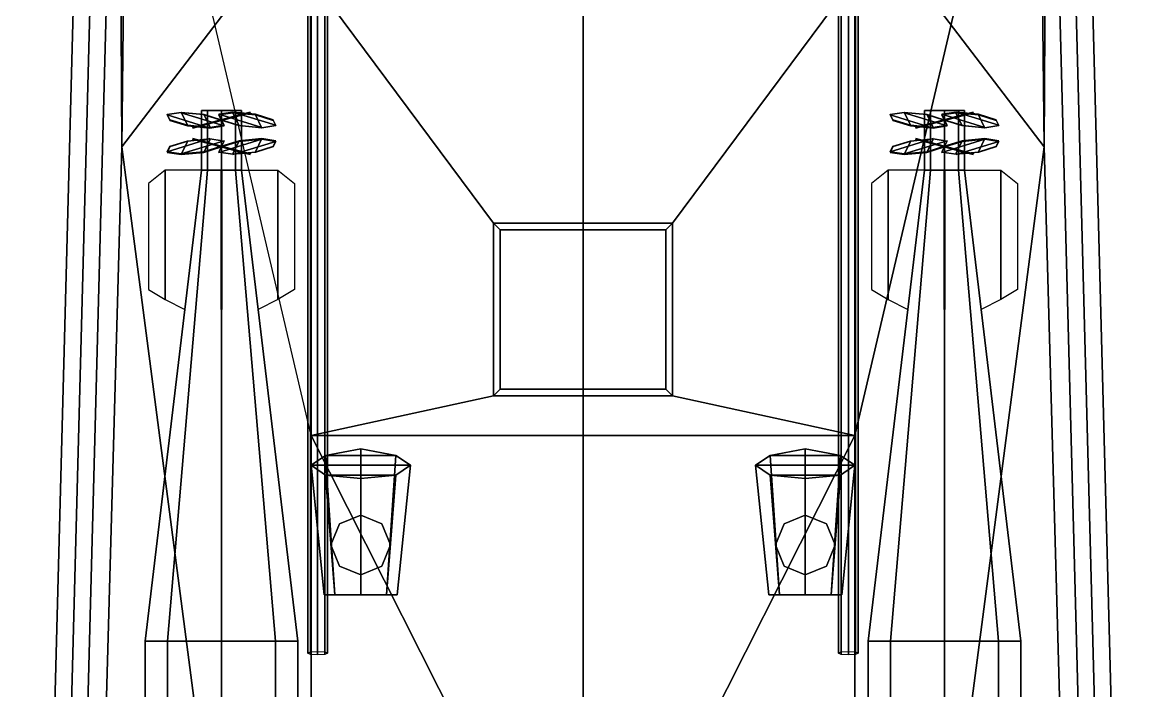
# Model space of a CAD drawing. Header units: millimetres. Extents: x -1.8 to 1.8, y -7.4 to 10.2.
# Drawn here: x -1.69 to 1.69, y 3.391 to 5.405 of the extents above; entities that cross this region are included whole.
import ezdxf

# ---------------------------------------------------------------- set-up
doc = ezdxf.new("R2010")
doc.units = ezdxf.units.MM
for name, color, linetype in [('deck', 2, 'Continuous'), ('superstructure', 3, 'Continuous'), ('torpedo', 1, 'Continuous')]:
    doc.layers.add(name, color=color, linetype=linetype)

msp = doc.modelspace()

# ---------------------------------------------------------------- linework, layer by layer
for points in [[(-1.45, 6.85, 0.6), (-1.64, -0.34, 0.65), (-1.69, -0.34, 0.68), (-1.5, 6.85, 0.63)], [(-1.5, 6.85, 0.63), (-1.69, -0.34, 0.68), (-1.69, -0.34, 0.71), (-1.5, 6.85, 0.66)], [(-1.5, 6.85, 0.66), (-1.69, -0.34, 0.71), (-1.64, -0.34, 0.74), (-1.45, 6.85, 0.69)], [(-1.4, 6.85), (-1.59, -0.34), (-1.64, -0.34, 0.65), (-1.45, 6.85, 0.6)], [(-1.39, 5.03, -0.35), (-1.54, -0.34, -0.31), (-1.59, -0.34), (-1.4, 6.85)], [(-1.37, 6.85, -0.35), (-1.39, 5.03, -0.35), (-1.39, 5.03, -0.35), (-1.4, 6.85)], [(0, 6.85, -0.4), (-1.39, 5.03, -0.35), (-1.39, 5.03, -0.35), (-1.37, 6.85, -0.35)], [(0, 6.85, -0.4), (0, -5.62, -0.63), (0, -5.62, -0.63), (-1.39, 5.03, -0.35)], [(1.39, 5.03, -0.35), (1.39, 5.03, -0.35), (0, 6.85, -0.4), (1.37, 6.85, -0.35)], [(0, -5.62, -0.63), (0, -5.62, -0.63), (0, 6.85, -0.4), (1.39, 5.03, -0.35)], [(1.39, 5.03, -0.35), (1.39, 5.03, -0.35), (1.37, 6.85, -0.35), (1.4, 6.85)], [(1.59, -0.34), (1.54, -0.34, -0.31), (1.39, 5.03, -0.35), (1.4, 6.85)], [(1.64, -0.34, 0.65), (1.59, -0.34), (1.4, 6.85), (1.45, 6.85, 0.6)], [(1.69, -0.34, 0.68), (1.64, -0.34, 0.65), (1.45, 6.85, 0.6), (1.5, 6.85, 0.63)], [(1.64, -0.34, 0.74), (1.69, -0.34, 0.71), (1.5, 6.85, 0.66), (1.45, 6.85, 0.69)], [(1.69, -0.34, 0.71), (1.69, -0.34, 0.68), (1.5, 6.85, 0.63), (1.5, 6.85, 0.66)], [(-0.8212, 6.324, -0.8256), (-0.83, 6.3203, -0.8465), (-0.83, 3.5038, -0.3499), (-0.8212, 3.5074, -0.329)], [(-0.8, 6.3255, -0.817), (-0.8212, 6.324, -0.8256), (-0.8212, 3.5074, -0.329), (-0.8, 3.509, -0.3203)], [(-0.7788, 6.324, -0.8256), (-0.8, 6.3255, -0.817), (-0.8, 3.509, -0.3203), (-0.7788, 3.5074, -0.329)], [(-0.77, 6.3203, -0.8465), (-0.7788, 6.324, -0.8256), (-0.7788, 3.5074, -0.329), (-0.77, 3.5038, -0.3499)], [(0.7788, 6.324, -0.8256), (0.77, 6.3203, -0.8465), (0.77, 3.5038, -0.3499), (0.7788, 3.5074, -0.329)], [(0.8, 6.3255, -0.817), (0.7788, 6.324, -0.8256), (0.7788, 3.5074, -0.329), (0.8, 3.509, -0.3203)], [(0.8212, 6.324, -0.8256), (0.8, 6.3255, -0.817), (0.8, 3.509, -0.3203), (0.8212, 3.5074, -0.329)], [(0.83, 6.3203, -0.8465), (0.8212, 6.324, -0.8256), (0.8212, 3.5074, -0.329), (0.83, 3.5038, -0.3499)], [(-0.83, 6.3203, -0.8465), (-0.8212, 6.3166, -0.8674), (-0.8212, 3.5001, -0.3708), (-0.83, 3.5038, -0.3499)], [(-0.8212, 6.3166, -0.8674), (-0.8, 6.3151, -0.8761), (-0.8, 3.4985, -0.3794), (-0.8212, 3.5001, -0.3708)], [(-0.8, 6.3151, -0.8761), (-0.7788, 6.3166, -0.8674), (-0.7788, 3.5001, -0.3708), (-0.8, 3.4985, -0.3794)], [(-0.7788, 6.3166, -0.8674), (-0.77, 6.3203, -0.8465), (-0.77, 3.5038, -0.3499), (-0.7788, 3.5001, -0.3708)], [(0.77, 6.3203, -0.8465), (0.7788, 6.3166, -0.8674), (0.7788, 3.5001, -0.3708), (0.77, 3.5038, -0.3499)], [(0.7788, 6.3166, -0.8674), (0.8, 6.3151, -0.8761), (0.8, 3.4985, -0.3794), (0.7788, 3.5001, -0.3708)], [(0.8, 6.3151, -0.8761), (0.8212, 6.3166, -0.8674), (0.8212, 3.5001, -0.3708), (0.8, 3.4985, -0.3794)], [(0.8212, 6.3166, -0.8674), (0.83, 6.3203, -0.8465), (0.83, 3.5038, -0.3499), (0.8212, 3.5001, -0.3708)], [(-1.39, 5.03, -0.35), (0, -5.62, -0.63), (0, -5.62, -0.63), (-1.54, -0.34, -0.31)], [(0, -5.62, -0.63), (0, -5.62, -0.63), (1.39, 5.03, -0.35), (1.54, -0.34, -0.31)]]:
    msp.add_3dface(points)
at = {"layer": 'deck'}
for points in [[(-0.82, -0.34, 0.74), (-0.82, 4.16, 0.71), (-1.45, 6.85, 0.69), (-1.64, -0.34, 0.74)], [(1.64, -0.34, 0.74), (1.45, 6.85, 0.69), (0.82, 4.16, 0.71), (0.82, -0.34, 0.74)], [(0.82, 4.16, 0.71), (1.45, 6.85, 0.69), (1.45, 6.85, 0.69), (0.82, 5.54, 0.6991)]]:
    msp.add_3dface(points, dxfattribs=at)
at = {"layer": 'superstructure'}
for points in [[(-0.82, 5.54, 0.6991), (-0.82, 4.16, 0.71), (-0.82, 4.16, 0.97), (-0.82, 5.54, 0.6991)], [(-0.82, 5.54, 0.6991), (-0.27, 4.8, 0.8444), (0.27, 4.8, 0.8444), (0.82, 5.54, 0.6991)], [(-0.82, 5.54, 0.6991), (-0.82, 4.16, 0.97), (-0.27, 4.28, 0.9464), (-0.27, 4.8, 0.8444)], [(0.27, 4.8, 0.8444), (0.27, 4.28, 0.9464), (0.82, 4.16, 0.97), (0.82, 5.54, 0.6991)], [(0.25, 4.78, 0.8644), (0.27, 4.8, 0.8444), (-0.27, 4.8, 0.8444), (-0.25, 4.78, 0.8644)], [(-0.27, 4.8, 0.8444), (-0.27, 4.28, 0.9464), (-0.25, 4.3, 0.9644), (-0.25, 4.78, 0.8644)], [(0.25, 4.3, 0.9644), (0.27, 4.28, 0.9464), (0.27, 4.8, 0.8444), (0.25, 4.78, 0.8644)], [(-0.25, 4.78, 0.8644), (-0.25, 4.3, 0.9644), (0.25, 4.3, 0.9644), (0.25, 4.78, 0.8644)], [(-0.25, 4.3, 0.9644), (-0.27, 4.28, 0.9464), (0.27, 4.28, 0.9464), (0.25, 4.3, 0.9644)], [(-0.27, 4.28, 0.9464), (-0.82, 4.16, 0.97), (0.82, 4.16, 0.97), (0.27, 4.28, 0.9464)], [(-0.82, 4.16, 0.71), (-0.82, -0.34, 0.74), (-0.82, 0.63, 0.97), (-0.82, 4.16, 0.97)], [(-0.82, 4.16, 0.97), (-0.27, 3.07, 0.97), (0.27, 3.07, 0.97), (0.82, 4.16, 0.97)], [(-0.82, 4.16, 0.97), (-0.82, 0.63, 0.97), (-0.27, 2.55, 0.97), (-0.27, 3.07, 0.97)], [(0.27, 3.07, 0.97), (0.27, 2.55, 0.97), (0.82, 0.63, 0.97), (0.82, 4.16, 0.97)], [(0.82, 0.63, 0.97), (0.82, -0.34, 0.74), (0.82, 4.16, 0.71), (0.82, 4.16, 0.97)], [(-0.5639, 4.1, 1.5961), (-0.52, 4.07, 1.49), (-0.82, 4.07, 1.49), (-0.7761, 4.1, 1.5961)], [(-0.78, 3.68, 1.49), (-0.7478, 3.68, 1.5678), (-0.7761, 4.1, 1.5961), (-0.82, 4.07, 1.49)], [(-0.67, 4.12, 1.64), (-0.5639, 4.1, 1.5961), (-0.7761, 4.1, 1.5961), (-0.67, 4.12, 1.64)], [(-0.7478, 3.68, 1.5678), (-0.67, 3.68, 1.6), (-0.67, 4.12, 1.64), (-0.7761, 4.1, 1.5961)], [(-0.67, 3.68, 1.6), (-0.5922, 3.68, 1.5678), (-0.5639, 4.1, 1.5961), (-0.67, 4.12, 1.64)], [(-0.5922, 3.68, 1.5678), (-0.56, 3.68, 1.49), (-0.52, 4.07, 1.49), (-0.5639, 4.1, 1.5961)], [(0.7761, 4.1, 1.5961), (0.82, 4.07, 1.49), (0.52, 4.07, 1.49), (0.5639, 4.1, 1.5961)], [(0.56, 3.68, 1.49), (0.5922, 3.68, 1.5678), (0.5639, 4.1, 1.5961), (0.52, 4.07, 1.49)], [(0.67, 4.12, 1.64), (0.7761, 4.1, 1.5961), (0.5639, 4.1, 1.5961), (0.67, 4.12, 1.64)], [(0.5922, 3.68, 1.5678), (0.67, 3.68, 1.6), (0.67, 4.12, 1.64), (0.5639, 4.1, 1.5961)], [(0.67, 3.68, 1.6), (0.7478, 3.68, 1.5678), (0.7761, 4.1, 1.5961), (0.67, 4.12, 1.64)], [(0.7478, 3.68, 1.5678), (0.78, 3.68, 1.49), (0.82, 4.07, 1.49), (0.7761, 4.1, 1.5961)], [(-0.52, 4.07, 1.49), (-0.5639, 4.04, 1.3839), (-0.7761, 4.04, 1.3839), (-0.82, 4.07, 1.49)], [(-0.7478, 3.68, 1.4122), (-0.78, 3.68, 1.49), (-0.82, 4.07, 1.49), (-0.7761, 4.04, 1.3839)], [(-0.56, 3.68, 1.49), (-0.5922, 3.68, 1.4122), (-0.5639, 4.04, 1.3839), (-0.52, 4.07, 1.49)], [(0.82, 4.07, 1.49), (0.7761, 4.04, 1.3839), (0.5639, 4.04, 1.3839), (0.52, 4.07, 1.49)], [(0.5922, 3.68, 1.4122), (0.56, 3.68, 1.49), (0.52, 4.07, 1.49), (0.5639, 4.04, 1.3839)], [(0.78, 3.68, 1.49), (0.7478, 3.68, 1.4122), (0.7761, 4.04, 1.3839), (0.82, 4.07, 1.49)], [(-0.5639, 4.04, 1.3839), (-0.67, 4.03, 1.34), (-0.7761, 4.04, 1.3839)], [(-0.67, 3.68, 1.38), (-0.7478, 3.68, 1.4122), (-0.7761, 4.04, 1.3839), (-0.67, 4.03, 1.34)], [(-0.5922, 3.68, 1.4122), (-0.67, 3.68, 1.38), (-0.67, 4.03, 1.34), (-0.5639, 4.04, 1.3839)], [(0.7761, 4.04, 1.3839), (0.67, 4.03, 1.34), (0.5639, 4.04, 1.3839)], [(0.67, 3.68, 1.38), (0.5922, 3.68, 1.4122), (0.5639, 4.04, 1.3839), (0.67, 4.03, 1.34)], [(0.7478, 3.68, 1.4122), (0.67, 3.68, 1.38), (0.67, 4.03, 1.34), (0.7761, 4.04, 1.3839)], [(-0.7336, 3.8936, 0.97), (-0.76, 3.83, 0.97), (-0.76, 3.83, 1.41), (-0.7336, 3.8936, 1.39)], [(-0.67, 3.92, 0.97), (-0.7336, 3.8936, 0.97), (-0.7336, 3.8936, 1.39), (-0.67, 3.92, 1.3533)], [(-0.6064, 3.8936, 0.97), (-0.67, 3.92, 0.97), (-0.67, 3.92, 1.3533), (-0.6064, 3.8936, 1.39)], [(-0.58, 3.83, 0.97), (-0.6064, 3.8936, 0.97), (-0.6064, 3.8936, 1.39), (-0.58, 3.83, 1.41)], [(0.6064, 3.8936, 0.97), (0.58, 3.83, 0.97), (0.58, 3.83, 1.41), (0.6064, 3.8936, 1.39)], [(0.67, 3.92, 0.97), (0.6064, 3.8936, 0.97), (0.6064, 3.8936, 1.39), (0.67, 3.92, 1.3533)], [(0.7336, 3.8936, 0.97), (0.67, 3.92, 0.97), (0.67, 3.92, 1.3533), (0.7336, 3.8936, 1.39)], [(0.76, 3.83, 0.97), (0.7336, 3.8936, 0.97), (0.7336, 3.8936, 1.39), (0.76, 3.83, 1.41)], [(-0.76, 3.83, 0.97), (-0.7336, 3.7664, 0.97), (-0.7336, 3.7664, 1.4), (-0.76, 3.83, 1.41)], [(-0.6064, 3.7664, 0.97), (-0.58, 3.83, 0.97), (-0.58, 3.83, 1.41), (-0.6064, 3.7664, 1.4)], [(0.58, 3.83, 0.97), (0.6064, 3.7664, 0.97), (0.6064, 3.7664, 1.4), (0.58, 3.83, 1.41)], [(0.7336, 3.7664, 0.97), (0.76, 3.83, 0.97), (0.76, 3.83, 1.41), (0.7336, 3.7664, 1.4)], [(-0.7336, 3.7664, 0.97), (-0.67, 3.74, 0.97), (-0.67, 3.74, 1.3733), (-0.7336, 3.7664, 1.4)], [(-0.67, 3.74, 0.97), (-0.6064, 3.7664, 0.97), (-0.6064, 3.7664, 1.4), (-0.67, 3.74, 1.3733)], [(0.6064, 3.7664, 0.97), (0.67, 3.74, 0.97), (0.67, 3.74, 1.3733), (0.6064, 3.7664, 1.4)], [(0.67, 3.74, 0.97), (0.7336, 3.7664, 0.97), (0.7336, 3.7664, 1.4), (0.67, 3.74, 1.3733)], [(-0.7478, 3.68, 1.4122), (-0.56, 3.68, 1.49), (-0.5922, 3.68, 1.5678), (-0.78, 3.68, 1.49)], [(-0.78, 3.68, 1.49), (-0.5922, 3.68, 1.5678), (-0.67, 3.68, 1.6), (-0.7478, 3.68, 1.5678)], [(-0.67, 3.68, 1.38), (-0.5922, 3.68, 1.4122), (-0.56, 3.68, 1.49), (-0.7478, 3.68, 1.4122)], [(0.5922, 3.68, 1.4122), (0.78, 3.68, 1.49), (0.7478, 3.68, 1.5678), (0.56, 3.68, 1.49)], [(0.56, 3.68, 1.49), (0.7478, 3.68, 1.5678), (0.67, 3.68, 1.6), (0.5922, 3.68, 1.5678)], [(0.67, 3.68, 1.38), (0.7478, 3.68, 1.4122), (0.78, 3.68, 1.49), (0.5922, 3.68, 1.4122)]]:
    msp.add_3dface(points, dxfattribs=at)
at = {"layer": 'torpedo'}
for points in [[(-1.1324, 5.14, 1.1324), (-1.15, 5.14, 1.09), (-1.15, 4.96, 1.09), (-1.1324, 4.96, 1.1324)], [(-1.15, 5.14, 1.09), (-1.1324, 5.14, 1.0476), (-1.1324, 4.96, 1.0476), (-1.15, 4.96, 1.09)], [(-1.15, 5.14, 1.09), (-1.0476, 5.14, 1.1324), (-1.03, 5.14, 1.09), (-1.1324, 5.14, 1.0476)], [(-1.1324, 5.14, 1.1324), (-1.09, 5.14, 1.15), (-1.0476, 5.14, 1.1324), (-1.15, 5.14, 1.09)], [(-1.09, 5.14, 1.15), (-1.1324, 5.14, 1.1324), (-1.1324, 4.96, 1.1324), (-1.09, 4.96, 1.15)], [(-1.1324, 5.14, 1.0476), (-1.09, 5.14, 1.03), (-1.09, 4.96, 1.03), (-1.1324, 4.96, 1.0476)], [(-1.1324, 5.14, 1.0476), (-1.03, 5.14, 1.09), (-1.0476, 5.14, 1.0476), (-1.09, 5.14, 1.03)], [(-1.0476, 5.14, 1.1324), (-1.09, 5.14, 1.15), (-1.09, 4.96, 1.15), (-1.0476, 4.96, 1.1324)], [(-1.09, 5.14, 1.03), (-1.0476, 5.14, 1.0476), (-1.0476, 4.96, 1.0476), (-1.09, 4.96, 1.03)], [(-1.03, 5.14, 1.09), (-1.0476, 5.14, 1.1324), (-1.0476, 4.96, 1.1324), (-1.03, 4.96, 1.09)], [(-1.0476, 5.14, 1.0476), (-1.03, 5.14, 1.09), (-1.03, 4.96, 1.09), (-1.0476, 4.96, 1.0476)], [(1.03, 5.14, 1.09), (1.0476, 5.14, 1.0476), (1.0476, 4.96, 1.0476), (1.03, 4.96, 1.09)], [(1.03, 5.14, 1.09), (1.1324, 5.14, 1.1324), (1.15, 5.14, 1.09), (1.0476, 5.14, 1.0476)], [(1.0476, 5.14, 1.1324), (1.03, 5.14, 1.09), (1.03, 4.96, 1.09), (1.0476, 4.96, 1.1324)], [(1.0476, 5.14, 1.1324), (1.09, 5.14, 1.15), (1.1324, 5.14, 1.1324), (1.03, 5.14, 1.09)], [(1.0476, 5.14, 1.0476), (1.15, 5.14, 1.09), (1.1324, 5.14, 1.0476), (1.09, 5.14, 1.03)], [(1.0476, 5.14, 1.0476), (1.09, 5.14, 1.03), (1.09, 4.96, 1.03), (1.0476, 4.96, 1.0476)], [(1.09, 5.14, 1.15), (1.0476, 5.14, 1.1324), (1.0476, 4.96, 1.1324), (1.09, 4.96, 1.15)], [(1.09, 5.14, 1.03), (1.1324, 5.14, 1.0476), (1.1324, 4.96, 1.0476), (1.09, 4.96, 1.03)], [(1.1324, 5.14, 1.1324), (1.09, 5.14, 1.15), (1.09, 4.96, 1.15), (1.1324, 4.96, 1.1324)], [(1.1324, 5.14, 1.0476), (1.15, 5.14, 1.09), (1.15, 4.96, 1.09), (1.1324, 4.96, 1.0476)], [(1.15, 5.14, 1.09), (1.1324, 5.14, 1.1324), (1.1324, 4.96, 1.1324), (1.15, 4.96, 1.09)], [(-1.2539, 5.1265, 1.0666), (-1.1246, 5.0867, 0.9699), (-1.0822, 5.0936, 1.0238), (-1.2115, 5.1333, 1.1205)], [(-1.246, 5.11, 1.0002), (-1.1924, 5.0936, 0.9602), (-1.1246, 5.0867, 0.9699), (-1.2539, 5.1265, 1.0666)], [(-1.2458, 5.112, 0.9998), (-1.2537, 5.1284, 1.0662), (-1.2113, 5.1353, 1.1201), (-1.1922, 5.0955, 0.9597)], [(-1.2115, 5.1333, 1.1205), (-1.0822, 5.0936, 1.0238), (-1.0901, 5.11, 1.0902), (-1.1437, 5.1265, 1.1303)], [(-1.1922, 5.0955, 0.9597), (-1.2113, 5.1353, 1.1201), (-1.1434, 5.1284, 1.1298), (-1.1243, 5.0887, 0.9695)], [(-1.1517, 5.0955, 1.2436), (-1.0033, 5.1353, 1.18), (-1.0288, 5.1284, 1.1164), (-1.1772, 5.0887, 1.18)], [(-1.1772, 5.0887, 1.18), (-1.0288, 5.1284, 1.1164), (-1.0903, 5.112, 1.09), (-1.1517, 5.0955, 1.1164)], [(-1.0283, 5.1265, 1.2436), (-1.1767, 5.0867, 1.18), (-1.1512, 5.0936, 1.1164), (-1.0028, 5.1333, 1.18)], [(-1.0897, 5.11, 1.27), (-1.1512, 5.0936, 1.2436), (-1.1767, 5.0867, 1.18), (-1.0283, 5.1265, 1.2436)], [(-1.0903, 5.112, 1.27), (-1.0288, 5.1284, 1.2436), (-1.0033, 5.1353, 1.18), (-1.1517, 5.0955, 1.2436)], [(-1.0028, 5.1333, 1.18), (-1.1512, 5.0936, 1.1164), (-1.0897, 5.11, 1.09), (-1.0283, 5.1265, 1.1164)], [(-1.1243, 5.0887, 0.9695), (-1.1434, 5.1284, 1.1298), (-1.0899, 5.112, 1.0898), (-1.082, 5.0955, 1.0234)], [(-1.0557, 5.1333, 0.9695), (-1.0366, 5.0936, 1.1298), (-1.0901, 5.11, 1.0898), (-1.098, 5.1265, 1.0234)], [(-0.9261, 5.0955, 1.0666), (-1.0554, 5.1353, 0.9699), (-1.0978, 5.1284, 1.0238), (-0.9685, 5.0887, 1.1205)], [(-0.9685, 5.0887, 1.1205), (-1.0978, 5.1284, 1.0238), (-1.0899, 5.112, 1.0902), (-1.0363, 5.0955, 1.1303)], [(-0.9878, 5.1265, 0.9597), (-0.9687, 5.0867, 1.1201), (-1.0366, 5.0936, 1.1298), (-1.0557, 5.1333, 0.9695)], [(-0.934, 5.112, 1.0002), (-0.9876, 5.1284, 0.9602), (-1.0554, 5.1353, 0.9699), (-0.9261, 5.0955, 1.0666)], [(-0.9342, 5.11, 0.9998), (-0.9263, 5.0936, 1.0662), (-0.9687, 5.0867, 1.1201), (-0.9878, 5.1265, 0.9597)], [(0.9261, 5.1265, 1.0666), (1.0554, 5.0867, 0.9699), (1.0978, 5.0936, 1.0238), (0.9685, 5.1333, 1.1205)], [(0.934, 5.11, 1.0002), (0.9876, 5.0936, 0.9602), (1.0554, 5.0867, 0.9699), (0.9261, 5.1265, 1.0666)], [(0.9342, 5.112, 0.9998), (0.9263, 5.1284, 1.0662), (0.9687, 5.1353, 1.1201), (0.9878, 5.0955, 0.9597)], [(0.9685, 5.1333, 1.1205), (1.0978, 5.0936, 1.0238), (1.0899, 5.11, 1.0902), (1.0363, 5.1265, 1.1303)], [(0.9878, 5.0955, 0.9597), (0.9687, 5.1353, 1.1201), (1.0366, 5.1284, 1.1298), (1.0557, 5.0887, 0.9695)], [(1.0283, 5.0955, 1.2436), (1.1767, 5.1353, 1.18), (1.1512, 5.1284, 1.1164), (1.0028, 5.0887, 1.18)], [(1.0028, 5.0887, 1.18), (1.1512, 5.1284, 1.1164), (1.0897, 5.112, 1.09), (1.0283, 5.0955, 1.1164)], [(1.1517, 5.1265, 1.2436), (1.0033, 5.0867, 1.18), (1.0288, 5.0936, 1.1164), (1.1772, 5.1333, 1.18)], [(1.0903, 5.11, 1.27), (1.0288, 5.0936, 1.2436), (1.0033, 5.0867, 1.18), (1.1517, 5.1265, 1.2436)], [(1.0897, 5.112, 1.27), (1.1512, 5.1284, 1.2436), (1.1767, 5.1353, 1.18), (1.0283, 5.0955, 1.2436)], [(1.1772, 5.1333, 1.18), (1.0288, 5.0936, 1.1164), (1.0903, 5.11, 1.09), (1.1517, 5.1265, 1.1164)], [(1.0557, 5.0887, 0.9695), (1.0366, 5.1284, 1.1298), (1.0901, 5.112, 1.0898), (1.098, 5.0955, 1.0234)], [(1.1243, 5.1333, 0.9695), (1.1434, 5.0936, 1.1298), (1.0899, 5.11, 1.0898), (1.082, 5.1265, 1.0234)], [(1.2539, 5.0955, 1.0666), (1.1246, 5.1353, 0.9699), (1.0822, 5.1284, 1.0238), (1.2115, 5.0887, 1.1205)], [(1.2115, 5.0887, 1.1205), (1.0822, 5.1284, 1.0238), (1.0901, 5.112, 1.0902), (1.1437, 5.0955, 1.1303)], [(1.1922, 5.1265, 0.9597), (1.2113, 5.0867, 1.1201), (1.1434, 5.0936, 1.1298), (1.1243, 5.1333, 0.9695)], [(1.246, 5.112, 1.0002), (1.1924, 5.1284, 0.9602), (1.1246, 5.1353, 0.9699), (1.2539, 5.0955, 1.0666)], [(1.2458, 5.11, 0.9998), (1.2537, 5.0936, 1.0662), (1.2113, 5.0867, 1.1201), (1.1922, 5.1265, 0.9597)], [(-1.246, 5.032, 1.1798), (-1.1924, 5.0484, 1.2198), (-1.1246, 5.0553, 1.2101), (-1.2539, 5.0155, 1.1134)], [(-1.2539, 5.0155, 1.1134), (-1.1246, 5.0553, 1.2101), (-1.0822, 5.0484, 1.1562), (-1.2115, 5.0087, 1.0595)], [(-1.2458, 5.03, 1.1802), (-1.2537, 5.0136, 1.1138), (-1.2113, 5.0067, 1.0599), (-1.1922, 5.0465, 1.2203)], [(-1.2115, 5.0087, 1.0595), (-1.0822, 5.0484, 1.1562), (-1.0901, 5.032, 1.0898), (-1.1437, 5.0155, 1.0497)], [(-1.1922, 5.0465, 1.2203), (-1.2113, 5.0067, 1.0599), (-1.1434, 5.0136, 1.0502), (-1.1243, 5.0533, 1.2105)], [(-1.1517, 5.0465, 0.9364), (-1.0033, 5.0067, 1), (-1.0288, 5.0136, 1.0636), (-1.1772, 5.0533, 1)], [(-1.1772, 5.0533, 1), (-1.0288, 5.0136, 1.0636), (-1.0903, 5.03, 1.09), (-1.1517, 5.0465, 1.0636)], [(-1.0283, 5.0155, 0.9364), (-1.1767, 5.0553, 1), (-1.1512, 5.0484, 1.0636), (-1.0028, 5.0087, 1)], [(-1.0897, 5.032, 0.91), (-1.1512, 5.0484, 0.9364), (-1.1767, 5.0553, 1), (-1.0283, 5.0155, 0.9364)], [(-1.0903, 5.03, 0.91), (-1.0288, 5.0136, 0.9364), (-1.0033, 5.0067, 1), (-1.1517, 5.0465, 0.9364)], [(-1.0028, 5.0087, 1), (-1.1512, 5.0484, 1.0636), (-1.0897, 5.032, 1.09), (-1.0283, 5.0155, 1.0636)], [(-1.1243, 5.0533, 1.2105), (-1.1434, 5.0136, 1.0502), (-1.0899, 5.03, 1.0902), (-1.082, 5.0465, 1.1566)], [(-1.0557, 5.0087, 1.2105), (-1.0366, 5.0484, 1.0502), (-1.0901, 5.032, 1.0902), (-1.098, 5.0155, 1.1566)], [(-0.9261, 5.0465, 1.1134), (-1.0554, 5.0067, 1.2101), (-1.0978, 5.0136, 1.1562), (-0.9685, 5.0533, 1.0595)], [(-0.9685, 5.0533, 1.0595), (-1.0978, 5.0136, 1.1562), (-1.0899, 5.03, 1.0898), (-1.0363, 5.0465, 1.0497)], [(-0.9878, 5.0155, 1.2203), (-0.9687, 5.0553, 1.0599), (-1.0366, 5.0484, 1.0502), (-1.0557, 5.0087, 1.2105)], [(-0.934, 5.03, 1.1798), (-0.9876, 5.0136, 1.2198), (-1.0554, 5.0067, 1.2101), (-0.9261, 5.0465, 1.1134)], [(-0.9342, 5.032, 1.1802), (-0.9263, 5.0484, 1.1138), (-0.9687, 5.0553, 1.0599), (-0.9878, 5.0155, 1.2203)], [(0.934, 5.032, 1.1798), (0.9876, 5.0484, 1.2198), (1.0554, 5.0553, 1.2101), (0.9261, 5.0155, 1.1134)], [(0.9261, 5.0155, 1.1134), (1.0554, 5.0553, 1.2101), (1.0978, 5.0484, 1.1562), (0.9685, 5.0087, 1.0595)], [(0.9342, 5.03, 1.1802), (0.9263, 5.0136, 1.1138), (0.9687, 5.0067, 1.0599), (0.9878, 5.0465, 1.2203)], [(0.9685, 5.0087, 1.0595), (1.0978, 5.0484, 1.1562), (1.0899, 5.032, 1.0898), (1.0363, 5.0155, 1.0497)], [(0.9878, 5.0465, 1.2203), (0.9687, 5.0067, 1.0599), (1.0366, 5.0136, 1.0502), (1.0557, 5.0533, 1.2105)], [(1.0028, 5.0533, 1), (1.1512, 5.0136, 1.0636), (1.0897, 5.03, 1.09), (1.0283, 5.0465, 1.0636)], [(1.0283, 5.0465, 0.9364), (1.1767, 5.0067, 1), (1.1512, 5.0136, 1.0636), (1.0028, 5.0533, 1)], [(1.1517, 5.0155, 0.9364), (1.0033, 5.0553, 1), (1.0288, 5.0484, 1.0636), (1.1772, 5.0087, 1)], [(1.0903, 5.032, 0.91), (1.0288, 5.0484, 0.9364), (1.0033, 5.0553, 1), (1.1517, 5.0155, 0.9364)], [(1.0897, 5.03, 0.91), (1.1512, 5.0136, 0.9364), (1.1767, 5.0067, 1), (1.0283, 5.0465, 0.9364)], [(1.1772, 5.0087, 1), (1.0288, 5.0484, 1.0636), (1.0903, 5.032, 1.09), (1.1517, 5.0155, 1.0636)], [(1.0557, 5.0533, 1.2105), (1.0366, 5.0136, 1.0502), (1.0901, 5.03, 1.0902), (1.098, 5.0465, 1.1566)], [(1.1243, 5.0087, 1.2105), (1.1434, 5.0484, 1.0502), (1.0899, 5.032, 1.0902), (1.082, 5.0155, 1.1566)], [(1.2115, 5.0533, 1.0595), (1.0822, 5.0136, 1.1562), (1.0901, 5.03, 1.0898), (1.1437, 5.0465, 1.0497)], [(1.2539, 5.0465, 1.1134), (1.1246, 5.0067, 1.2101), (1.0822, 5.0136, 1.1562), (1.2115, 5.0533, 1.0595)], [(1.1922, 5.0155, 1.2203), (1.2113, 5.0553, 1.0599), (1.1434, 5.0484, 1.0502), (1.1243, 5.0087, 1.2105)], [(1.246, 5.03, 1.1798), (1.1924, 5.0136, 1.2198), (1.1246, 5.0067, 1.2101), (1.2539, 5.0465, 1.1134)], [(1.2458, 5.032, 1.1802), (1.2537, 5.0484, 1.1138), (1.2113, 5.0553, 1.0599), (1.1922, 5.0155, 1.2203)], [(-1.2526, 3.54, 0.9274), (-1.32, 3.54, 1.09), (-1.15, 4.96, 1.09), (-1.1324, 4.96, 1.0476)], [(-1.32, 3.54, 1.09), (-1.2526, 3.54, 1.2526), (-1.1324, 4.96, 1.1324), (-1.15, 4.96, 1.09)], [(-1.26, 4.96, 1.091), (-1.31, 4.92, 1.091), (-1.31, 4.6, 1.091), (-1.26, 4.57, 1.091)], [(-1.26, 4.96, 1.089), (-1.31, 4.92, 1.089), (-1.31, 4.6, 1.089), (-1.26, 4.57, 1.089)], [(-1.15, 4.96, 1.091), (-1.26, 4.96, 1.091), (-1.26, 4.57, 1.091), (-1.2003, 4.5401, 1.091)], [(-1.15, 4.96, 1.089), (-1.26, 4.96, 1.089), (-1.26, 4.57, 1.089), (-1.2003, 4.5401, 1.089)], [(-1.09, 3.54, 0.86), (-1.2526, 3.54, 0.9274), (-1.1324, 4.96, 1.0476), (-1.09, 4.96, 1.03)], [(-1.2526, 3.54, 1.2526), (-1.09, 3.54, 1.32), (-1.09, 4.96, 1.15), (-1.1324, 4.96, 1.1324)], [(-1.091, 4.96, 1.26), (-1.091, 4.92, 1.31), (-1.091, 4.6, 1.31), (-1.091, 4.57, 1.26)], [(-1.091, 4.96, 1.15), (-1.091, 4.96, 1.26), (-1.091, 4.57, 1.26), (-1.091, 4.5401, 1.2003)], [(-1.091, 4.96, 0.92), (-1.091, 4.92, 0.87), (-1.091, 4.6, 0.87), (-1.091, 4.57, 0.92)], [(-1.091, 4.96, 1.03), (-1.091, 4.96, 0.92), (-1.091, 4.57, 0.92), (-1.091, 4.5401, 0.9797)], [(-0.9274, 3.54, 0.9274), (-1.09, 3.54, 0.86), (-1.09, 4.96, 1.03), (-1.0476, 4.96, 1.0476)], [(-1.09, 3.54, 1.32), (-0.9274, 3.54, 1.2526), (-1.0476, 4.96, 1.1324), (-1.09, 4.96, 1.15)], [(-1.089, 4.96, 1.15), (-1.089, 4.96, 1.26), (-1.089, 4.57, 1.26), (-1.089, 4.5401, 1.2003)], [(-1.089, 4.96, 1.26), (-1.089, 4.92, 1.31), (-1.089, 4.6, 1.31), (-1.089, 4.57, 1.26)], [(-1.089, 4.96, 0.92), (-1.089, 4.92, 0.87), (-1.089, 4.6, 0.87), (-1.089, 4.57, 0.92)], [(-1.089, 4.96, 1.03), (-1.089, 4.96, 0.92), (-1.089, 4.57, 0.92), (-1.089, 4.5401, 0.9797)], [(-0.86, 3.54, 1.09), (-0.9274, 3.54, 0.9274), (-1.0476, 4.96, 1.0476), (-1.03, 4.96, 1.09)], [(-0.9274, 3.54, 1.2526), (-0.86, 3.54, 1.09), (-1.03, 4.96, 1.09), (-1.0476, 4.96, 1.1324)], [(-1.03, 4.96, 1.089), (-0.92, 4.96, 1.089), (-0.92, 4.57, 1.089), (-0.9797, 4.5401, 1.089)], [(-1.03, 4.96, 1.091), (-0.92, 4.96, 1.091), (-0.92, 4.57, 1.091), (-0.9797, 4.5401, 1.091)], [(-0.92, 4.96, 1.089), (-0.87, 4.92, 1.089), (-0.87, 4.6, 1.089), (-0.92, 4.57, 1.089)], [(-0.92, 4.96, 1.091), (-0.87, 4.92, 1.091), (-0.87, 4.6, 1.091), (-0.92, 4.57, 1.091)], [(0.9274, 3.54, 0.9274), (0.86, 3.54, 1.09), (1.03, 4.96, 1.09), (1.0476, 4.96, 1.0476)], [(0.86, 3.54, 1.09), (0.9274, 3.54, 1.2526), (1.0476, 4.96, 1.1324), (1.03, 4.96, 1.09)], [(0.92, 4.96, 1.091), (0.87, 4.92, 1.091), (0.87, 4.6, 1.091), (0.92, 4.57, 1.091)], [(0.92, 4.96, 1.089), (0.87, 4.92, 1.089), (0.87, 4.6, 1.089), (0.92, 4.57, 1.089)], [(1.03, 4.96, 1.091), (0.92, 4.96, 1.091), (0.92, 4.57, 1.091), (0.9797, 4.5401, 1.091)], [(1.03, 4.96, 1.089), (0.92, 4.96, 1.089), (0.92, 4.57, 1.089), (0.9797, 4.5401, 1.089)], [(1.09, 3.54, 0.86), (0.9274, 3.54, 0.9274), (1.0476, 4.96, 1.0476), (1.09, 4.96, 1.03)], [(0.9274, 3.54, 1.2526), (1.09, 3.54, 1.32), (1.09, 4.96, 1.15), (1.0476, 4.96, 1.1324)], [(1.089, 4.96, 0.92), (1.089, 4.92, 0.87), (1.089, 4.6, 0.87), (1.089, 4.57, 0.92)], [(1.089, 4.96, 1.03), (1.089, 4.96, 0.92), (1.089, 4.57, 0.92), (1.089, 4.5401, 0.9797)], [(1.089, 4.96, 1.26), (1.089, 4.92, 1.31), (1.089, 4.6, 1.31), (1.089, 4.57, 1.26)], [(1.089, 4.96, 1.15), (1.089, 4.96, 1.26), (1.089, 4.57, 1.26), (1.089, 4.5401, 1.2003)], [(1.2526, 3.54, 0.9274), (1.09, 3.54, 0.86), (1.09, 4.96, 1.03), (1.1324, 4.96, 1.0476)], [(1.09, 3.54, 1.32), (1.2526, 3.54, 1.2526), (1.1324, 4.96, 1.1324), (1.09, 4.96, 1.15)], [(1.091, 4.96, 0.92), (1.091, 4.92, 0.87), (1.091, 4.6, 0.87), (1.091, 4.57, 0.92)], [(1.091, 4.96, 1.03), (1.091, 4.96, 0.92), (1.091, 4.57, 0.92), (1.091, 4.5401, 0.9797)], [(1.091, 4.96, 1.26), (1.091, 4.92, 1.31), (1.091, 4.6, 1.31), (1.091, 4.57, 1.26)], [(1.091, 4.96, 1.15), (1.091, 4.96, 1.26), (1.091, 4.57, 1.26), (1.091, 4.5401, 1.2003)], [(1.32, 3.54, 1.09), (1.2526, 3.54, 0.9274), (1.1324, 4.96, 1.0476), (1.15, 4.96, 1.09)], [(1.2526, 3.54, 1.2526), (1.32, 3.54, 1.09), (1.15, 4.96, 1.09), (1.1324, 4.96, 1.1324)], [(1.15, 4.96, 1.089), (1.26, 4.96, 1.089), (1.26, 4.57, 1.089), (1.2003, 4.5401, 1.089)], [(1.15, 4.96, 1.091), (1.26, 4.96, 1.091), (1.26, 4.57, 1.091), (1.2003, 4.5401, 1.091)], [(1.26, 4.96, 1.089), (1.31, 4.92, 1.089), (1.31, 4.6, 1.089), (1.26, 4.57, 1.089)], [(1.26, 4.96, 1.091), (1.31, 4.92, 1.091), (1.31, 4.6, 1.091), (1.26, 4.57, 1.091)], [(-1.2526, 3.54, 1.2526), (-1.32, 3.54, 1.09), (-1.32, -0.27, 1.09), (-1.2526, -0.27, 1.2526)], [(-1.32, 3.54, 1.09), (-1.2526, 3.54, 0.9274), (-1.2526, -0.27, 0.9274), (-1.32, -0.27, 1.09)], [(-1.09, 3.54, 1.32), (-1.2526, 3.54, 1.2526), (-1.2526, -0.27, 1.2526), (-1.09, -0.27, 1.32)], [(-1.2526, 3.54, 0.9274), (-1.09, 3.54, 0.86), (-1.09, -0.27, 0.86), (-1.2526, -0.27, 0.9274)], [(-0.9274, 3.54, 1.2526), (-1.09, 3.54, 1.32), (-1.09, -0.27, 1.32), (-0.9274, -0.27, 1.2526)], [(-1.09, 3.54, 0.86), (-0.9274, 3.54, 0.9274), (-0.9274, -0.27, 0.9274), (-1.09, -0.27, 0.86)], [(-0.86, 3.54, 1.09), (-0.9274, 3.54, 1.2526), (-0.9274, -0.27, 1.2526), (-0.86, -0.27, 1.09)], [(-0.9274, 3.54, 0.9274), (-0.86, 3.54, 1.09), (-0.86, -0.27, 1.09), (-0.9274, -0.27, 0.9274)], [(0.9274, 3.54, 1.2526), (0.86, 3.54, 1.09), (0.86, -0.27, 1.09), (0.9274, -0.27, 1.2526)], [(0.86, 3.54, 1.09), (0.9274, 3.54, 0.9274), (0.9274, -0.27, 0.9274), (0.86, -0.27, 1.09)], [(1.09, 3.54, 1.32), (0.9274, 3.54, 1.2526), (0.9274, -0.27, 1.2526), (1.09, -0.27, 1.32)], [(0.9274, 3.54, 0.9274), (1.09, 3.54, 0.86), (1.09, -0.27, 0.86), (0.9274, -0.27, 0.9274)], [(1.2526, 3.54, 1.2526), (1.09, 3.54, 1.32), (1.09, -0.27, 1.32), (1.2526, -0.27, 1.2526)], [(1.09, 3.54, 0.86), (1.2526, 3.54, 0.9274), (1.2526, -0.27, 0.9274), (1.09, -0.27, 0.86)], [(1.32, 3.54, 1.09), (1.2526, 3.54, 1.2526), (1.2526, -0.27, 1.2526), (1.32, -0.27, 1.09)], [(1.2526, 3.54, 0.9274), (1.32, 3.54, 1.09), (1.32, -0.27, 1.09), (1.2526, -0.27, 0.9274)]]:
    msp.add_3dface(points, dxfattribs=at)

doc.saveas('drawing.dxf')
